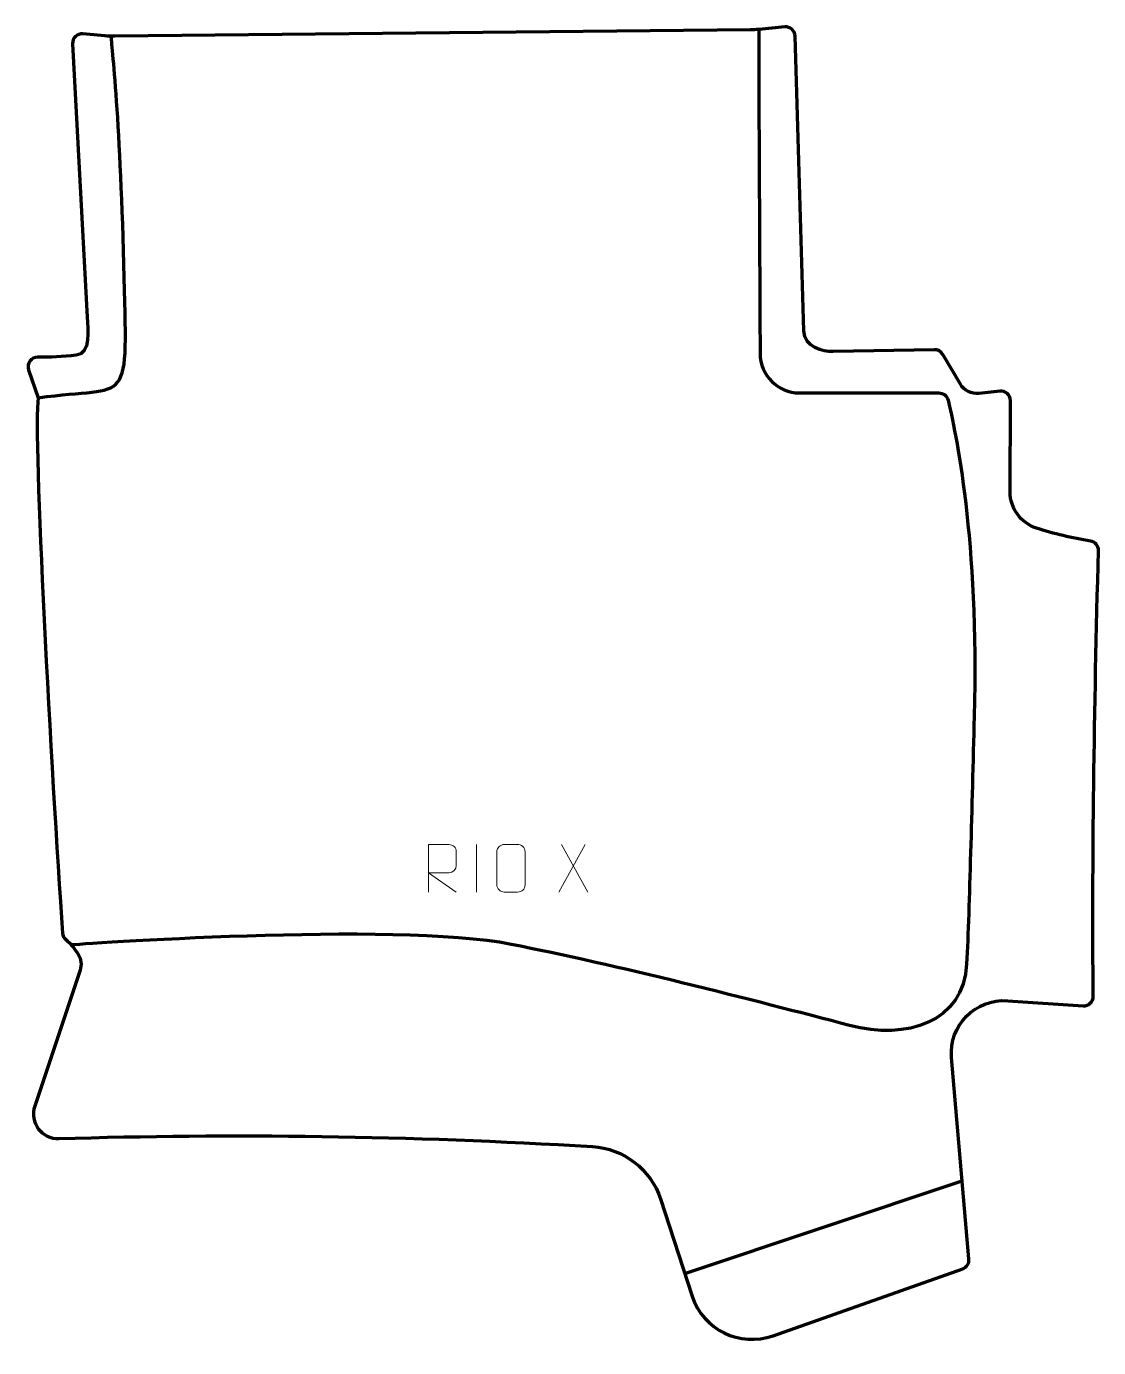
# Model space of a CAD drawing. Header units: millimetres. Extents: x -279 to 284, y -351 to 342.
import ezdxf

# ---------------------------------------------------------------- set-up
doc = ezdxf.new("R2010")
doc.units = ezdxf.units.MM
doc.header["$MEASUREMENT"] = 0
for name, color, linetype in [('layer 1', 7, 'Continuous'), ('layer 2', 7, 'Continuous'), ('layer 3', 7, 'Continuous')]:
    doc.layers.add(name, color=color, linetype=linetype)

msp = doc.modelspace()

# ---------------------------------------------------------------- linework, layer by layer
at = {"layer": 'layer 1', "color": 250, "lineweight": 9}
for points, knots in [([(-67.7451, -111.8146), (-67.7451, -111.8146), (-67.7451, -86.8611), (-67.7451, -86.8611), (-67.7451, -86.8611), (-64.1503, -86.8611), (-60.5548, -86.8611), (-56.9596, -86.8611), (-56.9596, -86.8611), (-54.6343, -86.8988), (-53.077, -88.3888), (-53.0811, -90.7552), (-53.0811, -90.7552), (-53.0815, -92.7907), (-53.0815, -95.8501), (-53.0811, -97.8861), (-53.0811, -97.8861), (-53.0876, -99.7616), (-54.8999, -101.7034), (-56.9094, -101.7225), (-56.9094, -101.7225), (-56.9094, -101.7225), (-67.7451, -101.7225), (-67.7451, -101.7225), (-67.7451, -101.7225), (-67.7451, -101.7225), (-53.0904, -111.8146), (-53.0904, -111.8146)], [0, 0, 0, 0, 0.125, 0.125, 0.125, 0.125, 0.25, 0.25, 0.25, 0.25, 0.375, 0.375, 0.375, 0.375, 0.5, 0.5, 0.5, 0.5, 0.625, 0.625, 0.625, 0.625, 0.75, 0.75, 0.75, 0.75, 1, 1, 1, 1]), ([(-27.9327, -86.8614), (-25.607, -86.8614), (-23.2809, -86.8614), (-20.9548, -86.8614), (-20.9548, -86.8614), (-19.0082, -86.8258), (-17.0168, -88.3174), (-16.9901, -90.755), (-16.9901, -90.755), (-16.9905, -96.5019), (-16.9905, -102.2492), (-16.9901, -107.9969), (-16.9901, -107.9969), (-17.1299, -110.3203), (-18.8071, -111.7999), (-20.9548, -111.8107), (-20.9548, -111.8107), (-23.2867, -111.8103), (-25.6186, -111.8103), (-27.9501, -111.8107), (-27.9501, -111.8107), (-29.8751, -111.9161), (-31.8472, -110.0316), (-31.836, -108.0143), (-31.836, -108.0143), (-31.8357, -102.2442), (-31.8357, -96.4745), (-31.836, -90.7052), (-31.836, -90.7052), (-31.8318, -88.5671), (-30.0851, -86.8479), (-27.9327, -86.8614)], [0, 0, 0, 0, 0.11111111, 0.11111111, 0.11111111, 0.11111111, 0.22222222, 0.22222222, 0.22222222, 0.22222222, 0.33333333, 0.33333333, 0.33333333, 0.33333333, 0.44444444, 0.44444444, 0.44444444, 0.44444444, 0.55555556, 0.55555556, 0.55555556, 0.55555556, 0.66666667, 0.66666667, 0.66666667, 0.66666667, 0.77777778, 0.77777778, 0.77777778, 0.77777778, 1, 1, 1, 1])]:
    msp.add_open_spline(points, degree=3, knots=knots, dxfattribs=at)
for points in [[(-42.4131, -86.8508), (-42.4131, -86.8508), (-42.4131, -111.8249), (-42.4131, -111.8249)], [(14.4572, -86.89), (14.4572, -86.89), (0.7166, -111.7858), (0.7166, -111.7858)], [(2.1712, -86.89), (2.1712, -86.89), (15.9118, -111.8435), (15.9118, -111.8435)]]:
    msp.add_open_spline(points, degree=3, dxfattribs=at)
at = {"layer": 'layer 2', "color": 230, "lineweight": 200}
msp.add_open_spline([(-259.6569, -133.3556), (-265.5699, -50.1284), (-275.3593, 128.2442), (-272.4522, 147.4024), (-272.4522, 147.4024), (-272.4522, 147.4024), (-277.5333, 162.1054), (-277.5333, 162.1054), (-277.5333, 162.1054), (-278.6605, 165.3671), (-276.1917, 168.7443), (-272.7253, 168.6977), (-272.7253, 168.6977), (-266.3596, 168.6119), (-259.6283, 168.9973), (-252.6363, 169.7175), (-252.6363, 169.7175), (-244.6506, 170.5415), (-246.5023, 183.251), (-246.8436, 189.6968), (-246.8436, 189.6968), (-246.8436, 189.6968), (-254.4387, 333.0728), (-254.4387, 333.0728), (-254.4387, 333.0728), (-254.5996, 336.1091), (-252.0099, 338.579), (-248.9679, 338.2897), (-248.9679, 338.2897), (-248.9679, 338.2897), (-237.5118, 337.2014), (-237.5118, 337.2014), (-237.5118, 337.2014), (-235.7643, 337.0353), (-234.0092, 336.9611), (-232.2539, 336.9787), (-232.2539, 336.9787), (-232.2539, 336.9787), (101.23, 340.3337), (101.23, 340.3337), (101.23, 340.3337), (102.6782, 340.3483), (104.1243, 340.4257), (105.5651, 340.5659), (105.5651, 340.5659), (105.5651, 340.5659), (119.2116, 341.8924), (119.2116, 341.8924), (119.2116, 341.8924), (122.0931, 342.1726), (124.609, 339.967), (124.6926, 337.0876), (124.6926, 337.0876), (124.6926, 337.0876), (129.1832, 182.4825), (129.1832, 182.4825), (129.1832, 182.4825), (129.4298, 173.9879), (139.1458, 171.522), (144.5992, 171.6269), (144.5992, 171.6269), (144.5992, 171.6269), (197.7718, 172.6473), (197.7718, 172.6473), (197.7718, 172.6473), (199.5768, 172.6817), (201.2602, 171.7454), (202.1751, 170.1977), (202.1751, 170.1977), (202.1751, 170.1977), (211.4099, 154.5797), (211.4099, 154.5797), (211.4099, 154.5797), (213.4003, 151.2129), (217.1884, 149.3182), (221.0929, 149.7358), (221.0929, 149.7358), (221.0929, 149.7358), (232.1301, 150.9165), (232.1301, 150.9165), (232.1301, 150.9165), (235.0914, 151.2335), (237.6709, 148.9205), (237.6616, 145.9575), (237.6616, 145.9575), (237.6616, 145.9575), (237.5106, 98.0142), (237.5106, 98.0142), (237.5106, 98.0142), (237.4928, 89.4003), (243.0508, 81.7671), (251.2714, 79.0712), (251.2714, 79.0712), (260.4699, 76.0545), (269.9431, 73.8377), (279.6534, 72.309), (279.6534, 72.309), (282.1236, 71.92), (283.9123, 69.7536), (283.8459, 67.2655), (283.8459, 67.2655), (281.5891, -17.2356), (280.4197, -97.2529), (281.1266, -166.4653), (281.1266, -166.4653), (281.1564, -169.3678), (278.6918, -171.6775), (275.7816, -171.4785), (275.7816, -171.4785), (275.7816, -171.4785), (236.2058, -168.7691), (236.2058, -168.7691), (236.2058, -168.7691), (219.2778, -167.6098), (205.2991, -181.7613), (206.7569, -198.5811), (206.7569, -198.5811), (206.7569, -198.5811), (215.912, -304.1892), (215.912, -304.1892), (215.912, -304.1892), (216.1074, -306.4457), (214.7462, -308.55), (212.6004, -309.3076), (212.6004, -309.3076), (212.6004, -309.3076), (113.11, -344.4433), (113.11, -344.4433), (113.11, -344.4433), (95.6431, -350.6804), (76.4578, -341.3286), (70.7145, -323.7774), (70.7145, -323.7774), (70.7145, -323.7774), (54.0184, -272.7566), (54.0184, -272.7566), (54.0184, -272.7566), (48.9142, -257.159), (34.7408, -246.2665), (18.2831, -245.2658), (18.2831, -245.2658), (-77.6939, -239.4289), (-171.1218, -238.3277), (-261.6062, -241.0821), (-261.6062, -241.0821), (-270.6333, -241.3569), (-277.1753, -232.6117), (-274.3264, -224.083), (-274.3264, -224.083), (-274.3264, -224.083), (-250.5158, -152.7963), (-250.5158, -152.7963), (-250.5158, -152.7963), (-249.5724, -150.008), (-249.9226, -146.9517), (-251.4543, -144.437), (-251.4543, -144.437), (-253.1747, -141.6114), (-255.3455, -139.0243), (-258.0091, -136.6972), (-258.0091, -136.6972), (-258.9808, -135.8482), (-259.5653, -134.6427), (-259.6569, -133.3556)], degree=3, knots=[0, 0, 0, 0, 0.02380952, 0.02380952, 0.02380952, 0.02380952, 0.04761905, 0.04761905, 0.04761905, 0.04761905, 0.07142857, 0.07142857, 0.07142857, 0.07142857, 0.0952381, 0.0952381, 0.0952381, 0.0952381, 0.11904762, 0.11904762, 0.11904762, 0.11904762, 0.14285714, 0.14285714, 0.14285714, 0.14285714, 0.16666667, 0.16666667, 0.16666667, 0.16666667, 0.19047619, 0.19047619, 0.19047619, 0.19047619, 0.21428571, 0.21428571, 0.21428571, 0.21428571, 0.23809524, 0.23809524, 0.23809524, 0.23809524, 0.26190476, 0.26190476, 0.26190476, 0.26190476, 0.28571429, 0.28571429, 0.28571429, 0.28571429, 0.30952381, 0.30952381, 0.30952381, 0.30952381, 0.33333333, 0.33333333, 0.33333333, 0.33333333, 0.35714286, 0.35714286, 0.35714286, 0.35714286, 0.38095238, 0.38095238, 0.38095238, 0.38095238, 0.4047619, 0.4047619, 0.4047619, 0.4047619, 0.42857143, 0.42857143, 0.42857143, 0.42857143, 0.45238095, 0.45238095, 0.45238095, 0.45238095, 0.47619048, 0.47619048, 0.47619048, 0.47619048, 0.5, 0.5, 0.5, 0.5, 0.52380952, 0.52380952, 0.52380952, 0.52380952, 0.54761905, 0.54761905, 0.54761905, 0.54761905, 0.57142857, 0.57142857, 0.57142857, 0.57142857, 0.5952381, 0.5952381, 0.5952381, 0.5952381, 0.61904762, 0.61904762, 0.61904762, 0.61904762, 0.64285714, 0.64285714, 0.64285714, 0.64285714, 0.66666667, 0.66666667, 0.66666667, 0.66666667, 0.69047619, 0.69047619, 0.69047619, 0.69047619, 0.71428571, 0.71428571, 0.71428571, 0.71428571, 0.73809524, 0.73809524, 0.73809524, 0.73809524, 0.76190476, 0.76190476, 0.76190476, 0.76190476, 0.78571429, 0.78571429, 0.78571429, 0.78571429, 0.80952381, 0.80952381, 0.80952381, 0.80952381, 0.83333333, 0.83333333, 0.83333333, 0.83333333, 0.85714286, 0.85714286, 0.85714286, 0.85714286, 0.88095238, 0.88095238, 0.88095238, 0.88095238, 0.9047619, 0.9047619, 0.9047619, 0.9047619, 0.92857143, 0.92857143, 0.92857143, 0.92857143, 0.95238095, 0.95238095, 0.95238095, 0.95238095, 1, 1, 1, 1], dxfattribs=at)
at = {"layer": 'layer 3', "color": 142, "lineweight": 200}
for points, knots in [([(105.5871, 340.5678), (105.5625, 300.0178), (106.1582, 209.3157), (106.3019, 170.6171), (106.3019, 170.6171), (106.3444, 159.2163), (115.5967, 149.9988), (126.9976, 149.9956), (126.9976, 149.9956), (126.9976, 149.9956), (200.0762, 149.9762), (200.0762, 149.9762), (200.0762, 149.9762), (202.3784, 149.9759), (204.3817, 148.4052), (204.9303, 146.1692), (204.9303, 146.1692), (208.623, 131.1265), (221.3014, 72.1106), (218.662, -19.8021), (218.662, -19.8021), (217.301, -67.2063), (216.208, -119.3431), (214.6779, -149.4025), (214.6779, -149.4025), (213.1132, -180.1377), (183.0026, -189.6567), (153.2512, -181.7846), (153.2512, -181.7846), (103.0505, -168.5022), (29.8229, -149.8704), (-24.3853, -139.2178), (-24.3853, -139.2178), (-85.8241, -127.1443), (-255.1181, -139.5357), (-255.1181, -139.5357)], [0, 0, 0, 0, 0.1, 0.1, 0.1, 0.1, 0.2, 0.2, 0.2, 0.2, 0.3, 0.3, 0.3, 0.3, 0.4, 0.4, 0.4, 0.4, 0.5, 0.5, 0.5, 0.5, 0.6, 0.6, 0.6, 0.6, 0.7, 0.7, 0.7, 0.7, 0.8, 0.8, 0.8, 0.8, 1, 1, 1, 1]), ([(-272.4521, 147.4023), (-223.0404, 154.6442), (-225.6039, 138.941), (-227.5236, 217.4446), (-227.5236, 217.4446), (-229.4434, 295.9484), (-234.2195, 337.0003), (-234.2195, 337.0003)], [0, 0, 0, 0, 0.33333333, 0.33333333, 0.33333333, 0.33333333, 1, 1, 1, 1])]:
    msp.add_open_spline(points, degree=3, knots=knots, dxfattribs=at)
msp.add_open_spline([(66.8224, -311.883), (66.8224, -311.883), (212.355, -263.1569), (212.355, -263.1569)], degree=3, dxfattribs=at)

doc.saveas('drawing.dxf')
